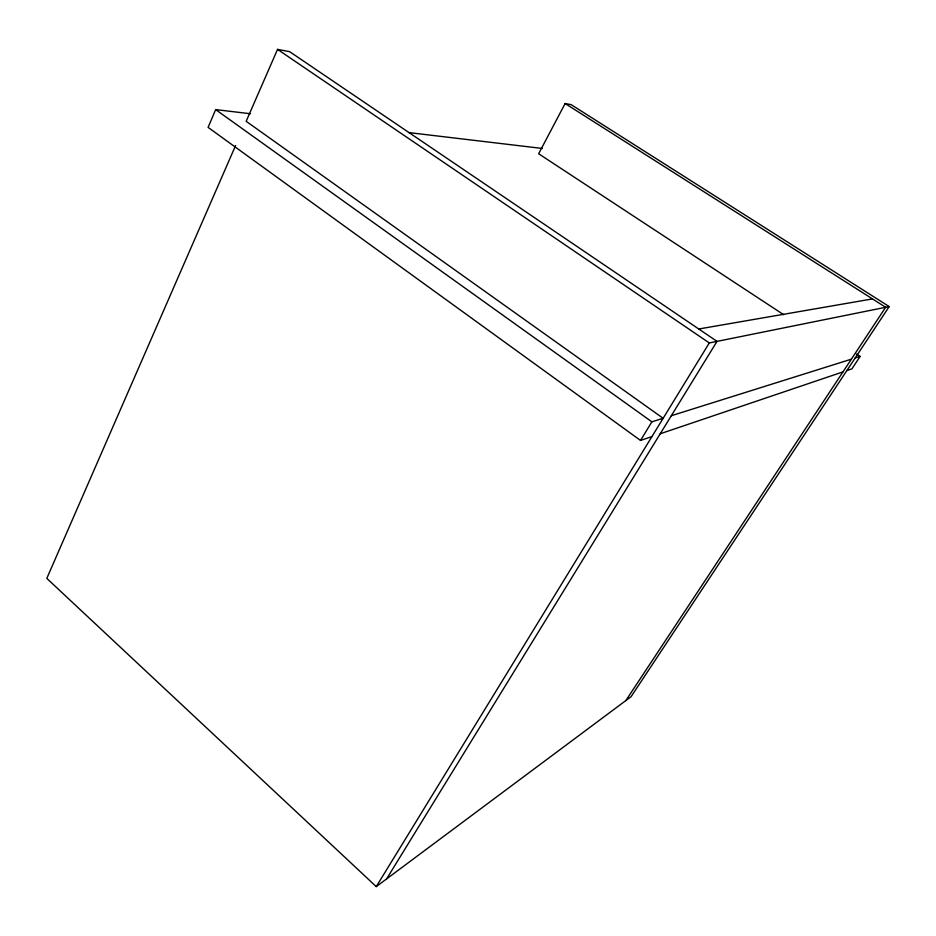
<?xml version="1.0" encoding="UTF-8"?>
<svg xmlns="http://www.w3.org/2000/svg" width="936" height="936" viewBox="0 0 936 936"><rect width="100%" height="100%" fill="white"/><g stroke="black" fill="none" stroke-linecap="round" stroke-linejoin="round"><path stroke-width="1.4" d="M250.52 113.747L215.666 109.606L208.096 127.378L640.528 440.435L651.947 436.574M235.615 145.513L46.8 578.389L376.26 886.626L631.086 696.665L889.2 306.575L571.171 104.656L565.133 103.522L538.645 153.75L783.689 314.707M386.603 878.916L717.023 341.371L289.622 51.655L277.547 49.374L246.168 121.294L663.144 418.287L651.877 421.832L640.528 440.435M376.26 886.626L709.301 342.939L889.2 306.575M625.786 700.619L885.655 307.289L565.133 103.522M856.487 354.019L860.149 356.417L851.9 368.866L846.858 370.574M660.231 433.766L842.985 371.885M671.323 415.724L851.374 359.167M855.188 357.973L860.149 356.417M698.759 328.992L872.481 298.912M408.81 132.584L542.412 148.473M277.547 49.374L709.301 342.939M215.666 109.606L651.877 421.832"/></g></svg>
